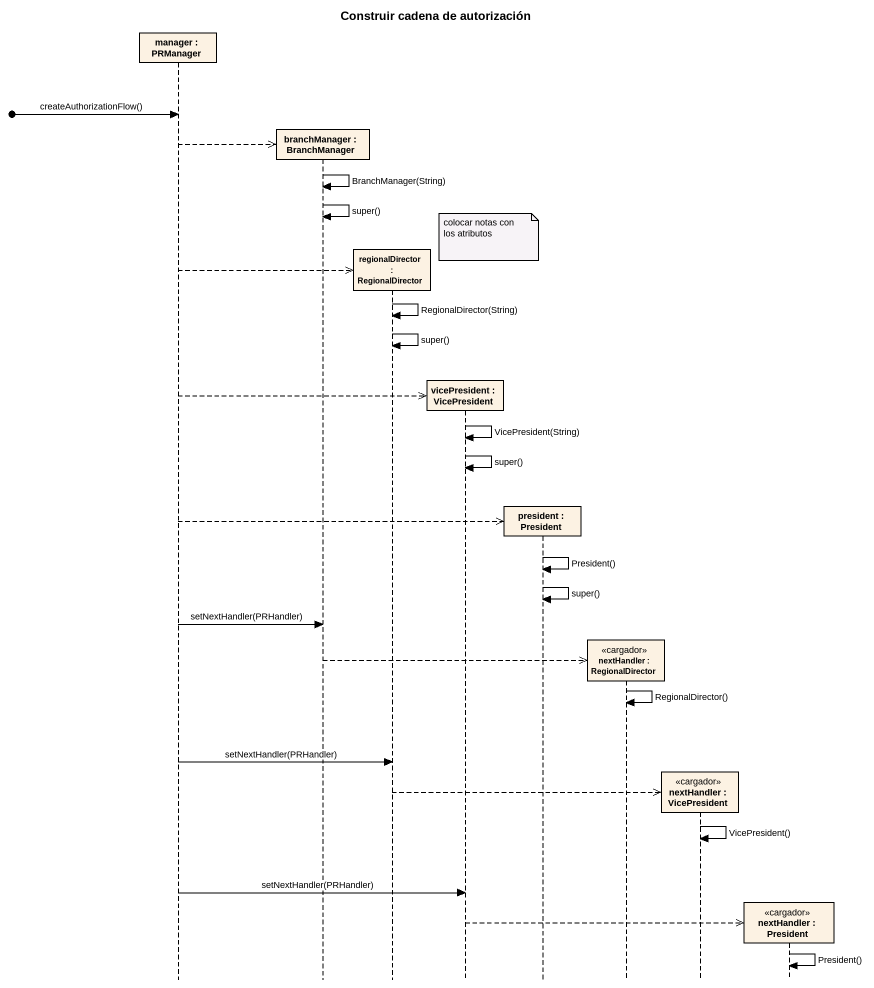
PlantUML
@startuml
title Construir cadena de autorización
hide footbox
participant "manager : PRManager" as manager
participant "branchManager : BranchManager" as branchManager
participant "regionalDirector : RegionalDirector" as regionalDirector
participant "vicePresident : VicePresident" as vicePresident
participant "president : President" as president
participant "nextHandler : RegionalDirector" as nextHandler <<cargador>>
participant "nextHandler : VicePresident" as nextHandler_2 <<cargador>>
participant "nextHandler : President" as nextHandler_3 <<cargador>>

[o-> manager : createAuthorizationFlow()
manager -->> branchManager **
branchManager -> branchManager : BranchManager(String)
branchManager -> branchManager : super()
note over vicePresident : colocar notas con los atributos
manager -->> regionalDirector **
regionalDirector -> regionalDirector : RegionalDirector(String)
regionalDirector -> regionalDirector : super()
manager -->> vicePresident **
vicePresident -> vicePresident : VicePresident(String)
vicePresident -> vicePresident : super()
manager -->> president **
president -> president : President()
president -> president : super()
manager -> branchManager : setNextHandler(PRHandler)
branchManager -->> nextHandler **
nextHandler -> nextHandler : RegionalDirector()
manager -> regionalDirector : setNextHandler(PRHandler)
regionalDirector -->> nextHandler_2 **
nextHandler_2 -> nextHandler_2 : VicePresident()
manager -> vicePresident : setNextHandler(PRHandler)
vicePresident -->> nextHandler_3 **
nextHandler_3 -> nextHandler_3 : President()
@enduml
